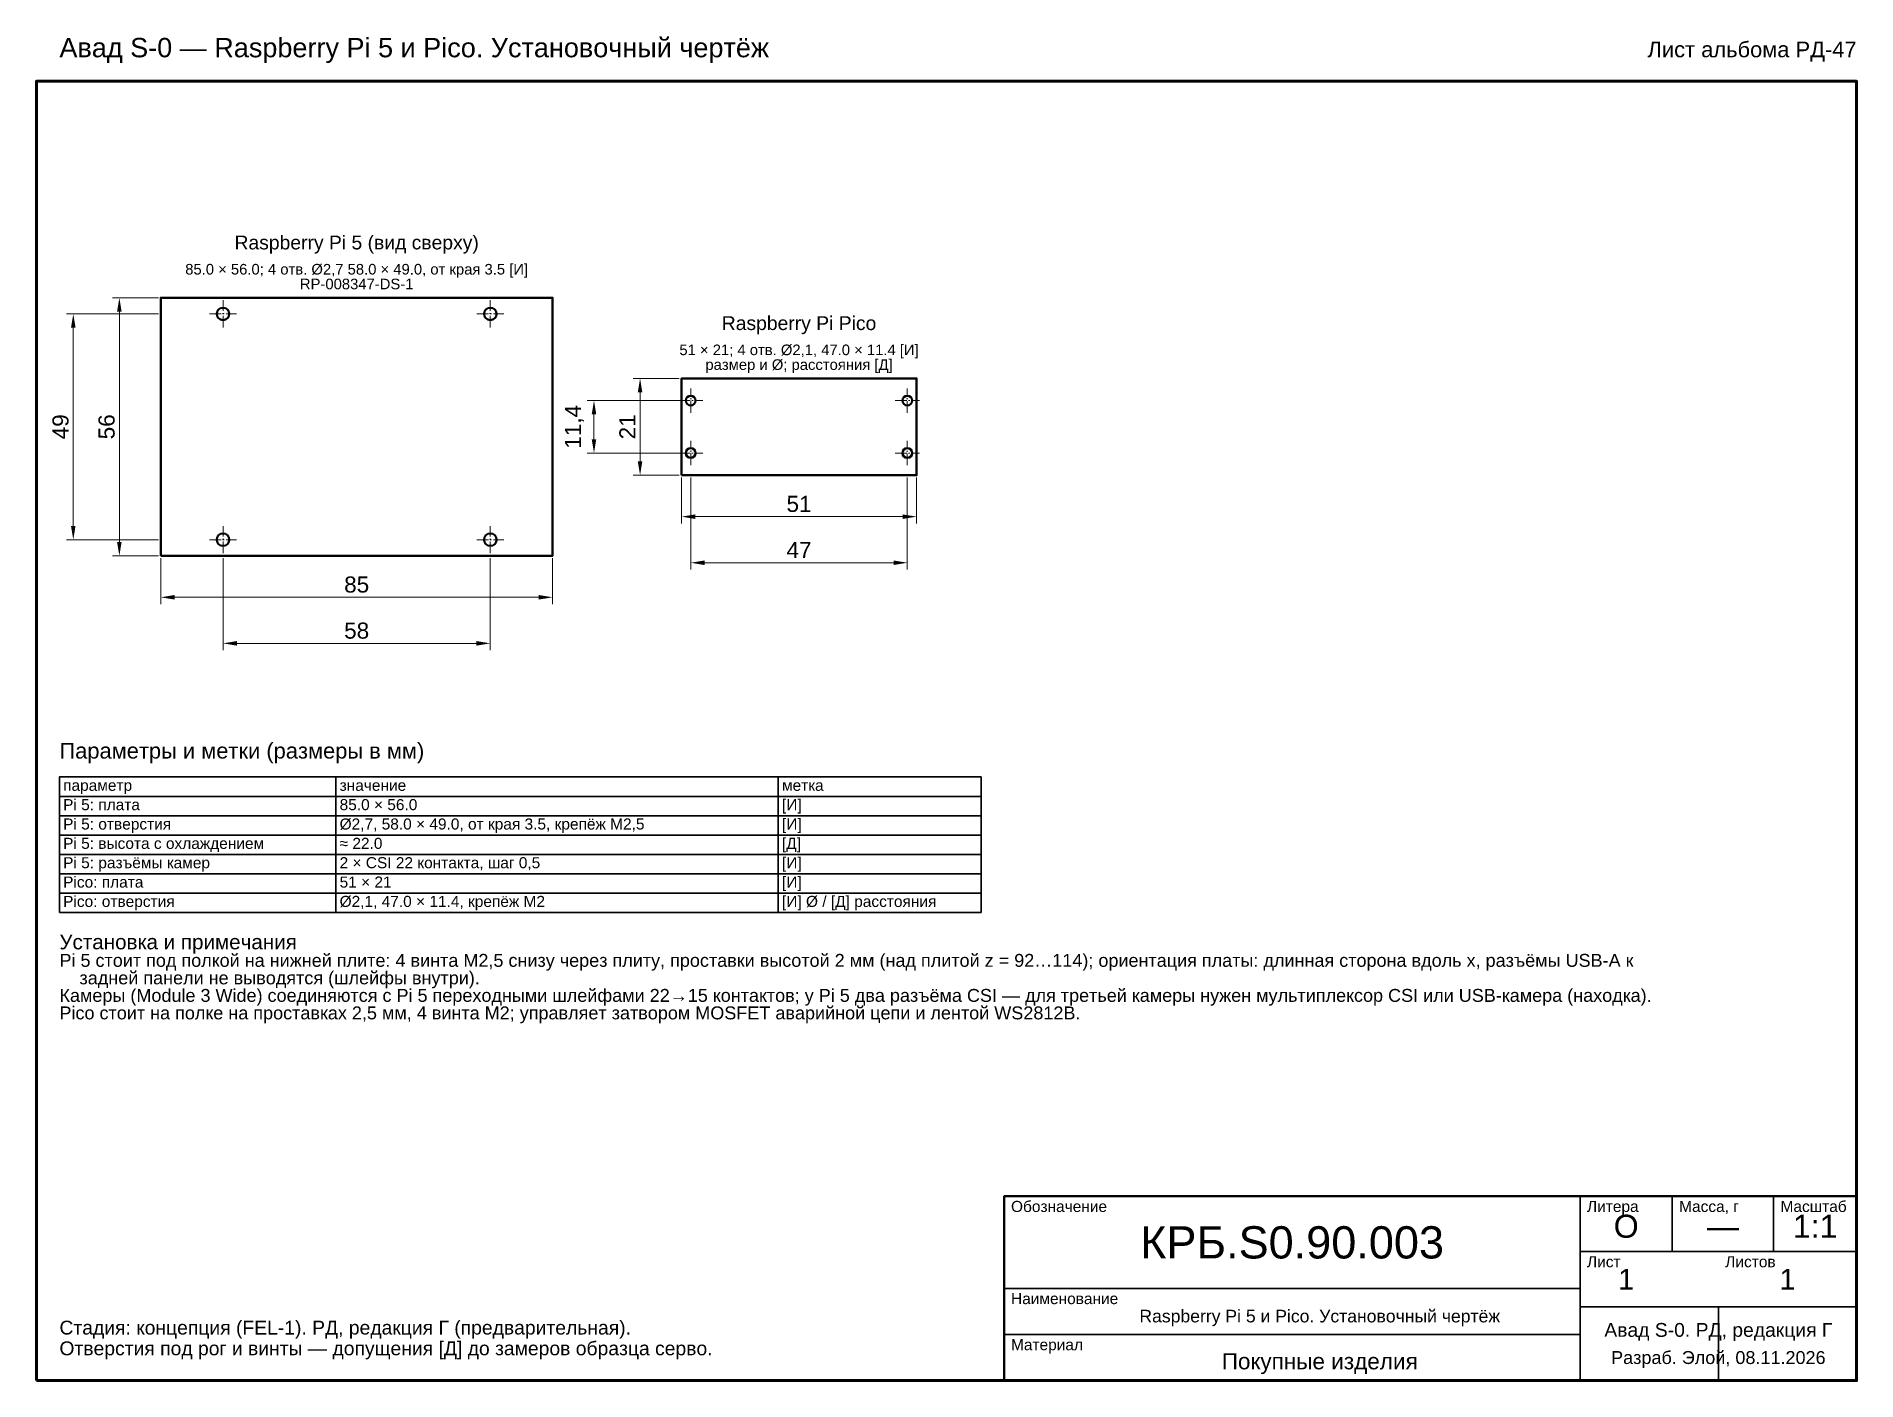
# Model space of a CAD drawing. Header units: millimetres. Extents: x 20 to 415, y 5 to 297.
import ezdxf
from ezdxf.enums import TextEntityAlignment as Align

# ---------------------------------------------------------------- set-up
doc = ezdxf.new("R2010")
doc.units = ezdxf.units.MM
doc.linetypes.add('DASHDOT', pattern=[3.556, 2.54, -0.508, 0, -0.508])
for name, color, linetype, lineweight in [('КОНТУР', 7, 'Continuous', 50), ('ОСИ', 1, 'DASHDOT', 18), ('ОТВЕРСТИЯ', 7, 'Continuous', 50), ('РАЗМЕРЫ', 5, 'Continuous', 18), ('РАМКА', 7, 'Continuous', 70), ('ТАБЛИЦА', 7, 'Continuous', 35), ('ТЕКСТ', 7, 'Continuous', 25)]:
    doc.layers.add(name, color=color, linetype=linetype, lineweight=lineweight)
doc.styles.add('GOST', font='arial.ttf')
doc.dimstyles.new('GOST', dxfattribs={"dimtxt": 3.5, "dimasz": 3, "dimexe": 1.5, "dimexo": 0.5, "dimgap": 1, "dimtad": 1, "dimdec": 1, "dimtxsty": 'GOST', "dimcen": 2.5, "dimclrd": 5, "dimclre": 5, "dimclrt": 5, "dimazin": 3, "dimtfac": 1, "dimtmove": 0, "dimatfit": 3, "dimlwd": 18, "dimlwe": 18})

msp = doc.modelspace()

# ---------------------------------------------------------------- linework, layer by layer
at = {"layer": 'КОНТУР', "lineweight": 50}
for points in [[(47, 184), (132, 184), (132, 240), (47, 240), (47, 184)], [(160, 201.5), (211, 201.5), (211, 222.5), (160, 222.5), (160, 201.5)]]:
    msp.add_lwpolyline(points, dxfattribs=at)
at = {"layer": 'ОСИ'}
for p, q in [((60.5, 233.55), (60.5, 239.45)), ((118.5, 233.55), (118.5, 239.45)), ((57.55, 236.5), (63.45, 236.5)), ((115.55, 236.5), (121.45, 236.5)), ((159.35, 217.7), (164.65, 217.7)), ((162, 215.05), (162, 220.35)), ((206.35, 217.7), (211.65, 217.7)), ((209, 215.05), (209, 220.35)), ((159.35, 206.3), (164.65, 206.3)), ((162, 203.65), (162, 208.95)), ((206.35, 206.3), (211.65, 206.3)), ((209, 203.65), (209, 208.95)), ((60.5, 184.55), (60.5, 190.45)), ((118.5, 184.55), (118.5, 190.45)), ((57.55, 187.5), (63.45, 187.5)), ((115.55, 187.5), (121.45, 187.5))]:
    msp.add_line(p, q, dxfattribs=at)
at = {"layer": 'ОТВЕРСТИЯ'}
for centre, radius in [((60.5, 236.5), 1.35), ((118.5, 236.5), 1.35), ((162, 217.7), 1.05), ((209, 217.7), 1.05), ((162, 206.3), 1.05), ((209, 206.3), 1.05), ((60.5, 187.5), 1.35), ((118.5, 187.5), 1.35)]:
    msp.add_circle(centre, radius, dxfattribs=at)
at = {"layer": 'РАМКА', "lineweight": 70}
msp.add_lwpolyline([(20, 5), (415, 5), (415, 287), (20, 287), (20, 5)], dxfattribs=at)
at = {"layer": 'ТАБЛИЦА'}
for p, q in [((85, 136), (85, 106.6)), ((181, 136), (181, 106.6)), ((25, 131.8), (225, 131.8)), ((25, 127.6), (225, 127.6)), ((25, 123.4), (225, 123.4)), ((25, 119.2), (225, 119.2)), ((25, 115), (225, 115)), ((25, 110.8), (225, 110.8)), ((355, 5), (355, 45)), ((375, 33), (375, 45)), ((397, 33), (397, 45)), ((355, 33), (415, 33)), ((230, 25), (355, 25)), ((355, 21), (415, 21)), ((385, 5), (385, 21)), ((230, 15), (355, 15))]:
    msp.add_line(p, q, dxfattribs=at)
at = {"layer": 'ТАБЛИЦА', "lineweight": 35}
msp.add_lwpolyline([(25, 106.6), (225, 106.6), (225, 136), (25, 136), (25, 106.6)], dxfattribs=at)
at = {"layer": 'ТАБЛИЦА', "lineweight": 50}
msp.add_lwpolyline([(230, 5), (415, 5), (415, 45), (230, 45), (230, 5)], dxfattribs=at)

# ---------------------------------------------------------------- texts
at = {"layer": 'ТЕКСТ', "style": 'GOST'}
for s, height, p in [('Авад S-0 — Raspberry Pi 5 и Pico. Установочный чертёж', 4.2, (25, 292.2)), ('Параметры и метки (размеры в мм)', 3.4, (25, 140)), ('параметр', 2.4, (25.8, 133)), ('значение', 2.4, (85.8, 133)), ('метка', 2.4, (181.8, 133)), ('Pi 5: плата', 2.4, (25.8, 128.8)), ('85.0 × 56.0', 2.4, (85.8, 128.8)), ('[И]', 2.4, (181.8, 128.8)), ('Pi 5: отверстия', 2.4, (25.8, 124.6)), ('Ø2,7, 58.0 × 49.0, от края 3.5, крепёж M2,5', 2.4, (85.8, 124.6)), ('[И]', 2.4, (181.8, 124.6)), ('Pi 5: высота с охлаждением', 2.4, (25.8, 120.4)), ('≈ 22.0', 2.4, (85.8, 120.4)), ('[Д]', 2.4, (181.8, 120.4)), ('Pi 5: разъёмы камер', 2.4, (25.8, 116.2)), ('2 × CSI 22 контакта, шаг 0,5', 2.4, (85.8, 116.2)), ('[И]', 2.4, (181.8, 116.2)), ('Pico: плата', 2.4, (25.8, 112)), ('51 × 21', 2.4, (85.8, 112)), ('[И]', 2.4, (181.8, 112)), ('Pico: отверстия', 2.4, (25.8, 107.8)), ('Ø2,1, 47.0 × 11.4, крепёж M2', 2.4, (85.8, 107.8)), ('[И] Ø / [Д] расстояния', 2.4, (181.8, 107.8)), ('Установка и примечания', 3.2, (25, 98.6)), ('Pi 5 стоит под полкой на нижней плите: 4 винта M2,5 снизу через плиту, проставки высотой 2 мм (над плитой z = 92…114); ориентация платы: длинная сторона вдоль x, разъёмы USB-A к', 2.8, (25, 94.8)), ('    задней панели не выводятся (шлейфы внутри).', 2.8, (25, 91)), ('Камеры (Module 3 Wide) соединяются с Pi 5 переходными шлейфами 22→15 контактов; у Pi 5 два разъёма CSI — для третьей камеры нужен мультиплексор CSI или USB-камера (находка).', 2.8, (25, 87.2)), ('Pico стоит на полке на проставках 2,5 мм, 4 винта M2; управляет затвором MOSFET аварийной цепи и лентой WS2812B.', 2.8, (25, 83.4)), ('Обозначение', 2.4, (231.5, 41.6)), ('Литера', 2.4, (356.5, 41.6)), ('Масса, г', 2.4, (376.5, 41.6)), ('Масштаб', 2.4, (398.5, 41.6)), ('Лист', 2.4, (356.5, 29.6)), ('Листов', 2.4, (386.5, 29.6)), ('Наименование', 2.4, (231.5, 21.6)), ('Стадия: концепция (FEL-1). РД, редакция Г (предварительная).', 3, (25, 15)), ('Отверстия под рог и винты — допущения [Д] до замеров образца серво.', 3, (25, 10.5)), ('Материал', 2.4, (231.5, 11.6))]:
    msp.add_text(s, height=height, dxfattribs=at).set_placement(p)
msp.add_text('Лист альбома РД-47', height=3.4, dxfattribs=at).set_placement((415, 292.2), align=Align.RIGHT)
for s, height, p in [('Raspberry Pi 5 (вид сверху)', 3, (89.5, 252)), ('85.0 × 56.0; 4 отв. Ø2,7 58.0 × 49.0, от края 3.5 [И]', 2.3, (89.5, 246.2)), ('RP-008347-DS-1', 2.3, (89.5, 243)), ('Raspberry Pi Pico', 3, (185.5, 234.5)), ('51 × 21; 4 отв. Ø2,1, 47.0 × 11.4 [И]', 2.3, (185.5, 228.7)), ('размер и Ø; расстояния [Д]', 2.3, (185.5, 225.5)), ('О', 5, (365, 38.5)), ('1:1', 5, (406, 38.5)), ('КРБ.S0.90.003', 7, (292.5, 35)), ('—', 5, (386, 38.5)), ('1', 4.5, (365, 27)), ('1', 4.5, (400, 27)), ('Raspberry Pi 5 и Pico. Установочный чертёж', 2.7311, (298.5, 19)), ('Авад S-0. РД, редакция Г', 3, (385, 16)), ('Покупные изделия', 3.5, (298.5, 9.2)), ('Разраб. Элой, 08.11.2026', 2.8, (385, 10))]:
    msp.add_text(s, height=height, dxfattribs=at).set_placement(p, align=Align.MIDDLE_CENTER)

# ---------------------------------------------------------------- dimensions: what is measured, and where the dimension line sits
at = {"layer": 'РАЗМЕРЫ'}
for base, p1, p2 in [((38, 184), (47, 184), (47, 240)), ((28, 187.5), (47, 187.5), (47, 236.5)), ((151, 201.5), (160, 201.5), (160, 222.5)), ((141, 206.3), (160, 206.3), (160, 217.7))]:
    msp.add_linear_dim(base=base, p1=p1, p2=p2, angle=90, dimstyle='GOST', dxfattribs=at).render()
for base, p1, p2 in [((160, 192.5), (160, 201.5), (211, 201.5)), ((162, 182.5), (162, 201.5), (209, 201.5)), ((47, 175), (47, 184), (132, 184)), ((60.5, 165), (60.5, 184), (118.5, 184))]:
    msp.add_linear_dim(base=base, p1=p1, p2=p2, dimstyle='GOST', dxfattribs=at).render()

doc.saveas('drawing.dxf')
